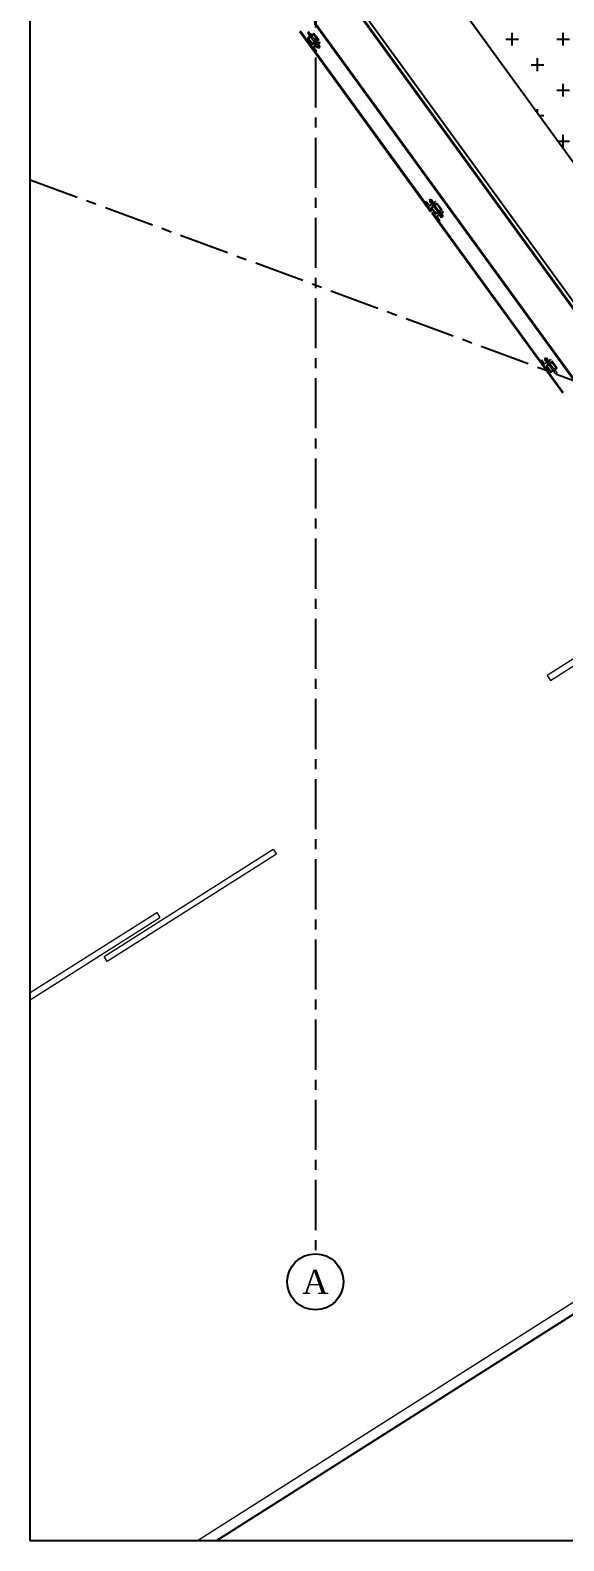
# Model space of a CAD drawing. Header units: millimetres. Extents: x 933584 to 974011, y 4545988 to 4553664.
# Drawn here: x 948422 to 948688, y 4551375 to 4552129 of the extents above; entities that cross this region are included whole.
import ezdxf
from ezdxf.enums import TextEntityAlignment as Align

# ---------------------------------------------------------------- set-up
doc = ezdxf.new("R2010")
doc.units = ezdxf.units.MM
for name, pattern in [('568_AVN_KES_01$0$HIDDEN', [0.375, 0.25, -0.125]), ('CENTER', [2, 1.25, -0.25, 0.25, -0.25]), ('HIDDEN', [9.525, 6.35, -3.175]), ('HIDDEN2', [4.7625, 3.175, -1.5875])]:
    doc.linetypes.add(name, pattern=pattern)
doc.layers.get('0').update_dxf_attribs({"color": 255})
for name, color, linetype in [('0-CSX-CXS_20', 14, 'CENTER'), ('0-HSL-HTC_200', 1, 'Continuous'), ('0-HSL-SLD', 252, 'Continuous'), ('0-LNS-SLN', 6, 'Continuous'), ('0-LNS-SPL', 13, '568_AVN_KES_01$0$HIDDEN'), ('0-TXT-XBX_20', 3, 'Continuous')]:
    doc.layers.add(name, color=color, linetype=linetype)
for name, color, linetype, lineweight in [('2-SPS-IBW', 5, 'Continuous', 40), ('al', 7, 'Continuous', 5), ('CM', 4, 'Continuous', 5), ('mimariKIRIS', 251, 'HIDDEN2', 0), ('PL', 1, 'Continuous', 5), ('PTR', 252, 'Continuous', 5), ('ReferansHatti', 3, 'Continuous', 5), ('SFP CAM', 8, 'Continuous', 9), ('VD', 11, 'Continuous', 5), ('VDK', 11, 'HIDDEN', 5)]:
    doc.layers.add(name, color=color, linetype=linetype, lineweight=lineweight)
doc.styles.get("Standard").update_dxf_attribs({"font": 'times.ttf'})
pattern_1 = [(261.05658037, (932610.17338, 4518207.45978), (0.1234802925, -0.01943237914), []), (351.05658037, (932610.17338, 4518207.45978), (0.01943237914, 0.1234802925), [])]
pattern_2 = [(261.05658037, (932610.17338, 4518207.45978), (0.1234802925, -0.01943237914), []), (351.05658037, (932610.17338, 4518207.45978), (0.01943237914, 0.1234802925), [])]

# ---------------------------------------------------------------- blocks, each defined once
blk = doc.blocks.new('XCVBXCVBXZ')
at = {"layer": 'PTR'}
h = blk.add_hatch(color=256, dxfattribs=at)
h.dxf.hatch_style = 1
h.paths.add_polyline_path([(933865.99, 4553623.11), (933862.67, 4553620.7), (933864.3, 4553618.46), (933864.54, 4553618.64), (933863.09, 4553620.63), (933866.17, 4553622.87)])
h = blk.add_hatch(color=256, dxfattribs=at)
h.dxf.hatch_style = 1
h.paths.add_polyline_path([(933865.99, 4553623.11), (933862.67, 4553620.7), (933864.3, 4553618.46), (933864.54, 4553618.64), (933863.09, 4553620.63), (933866.17, 4553622.87)])
h = blk.add_hatch(color=256, dxfattribs=at)
h.dxf.hatch_style = 1
h.paths.add_polyline_path([(933866, 4553623.12), (933862.68, 4553620.7), (933864.31, 4553618.46), (933864.55, 4553618.64), (933863.1, 4553620.63), (933866.17, 4553622.88)])
h = blk.add_hatch(color=256, dxfattribs=at)
h.dxf.hatch_style = 1
h.paths.add_polyline_path([(933866, 4553623.12), (933862.68, 4553620.7), (933864.31, 4553618.46), (933864.55, 4553618.64), (933863.1, 4553620.63), (933866.17, 4553622.88)])
h = blk.add_hatch(color=256, dxfattribs=at)
h.dxf.hatch_style = 1
h.paths.add_polyline_path([(933923.91, 4553543.53), (933920.59, 4553541.11), (933918.97, 4553543.34), (933919.21, 4553543.52), (933920.66, 4553541.53), (933923.74, 4553543.77)])
h = blk.add_hatch(color=256, dxfattribs=at)
h.dxf.hatch_style = 1
h.paths.add_polyline_path([(933923.91, 4553543.53), (933920.59, 4553541.11), (933918.97, 4553543.34), (933919.21, 4553543.52), (933920.66, 4553541.53), (933923.74, 4553543.77)])
h = blk.add_hatch(color=256, dxfattribs=at)
h.dxf.hatch_style = 1
h.paths.add_polyline_path([(933927.56, 4553538.52), (933924.24, 4553536.1), (933925.86, 4553533.87), (933926.11, 4553534.04), (933924.66, 4553536.03), (933927.74, 4553538.27)])
h = blk.add_hatch(color=256, dxfattribs=at)
h.dxf.hatch_style = 1
h.paths.add_polyline_path([(933927.56, 4553538.52), (933924.24, 4553536.1), (933925.86, 4553533.87), (933926.11, 4553534.04), (933924.66, 4553536.03), (933927.74, 4553538.27)])
h = blk.add_hatch(color=256, dxfattribs=at)
h.dxf.hatch_style = 1
h.paths.add_polyline_path([(933981.36, 4553464.6), (933978.03, 4553462.18), (933976.41, 4553464.41), (933976.65, 4553464.59), (933978.1, 4553462.6), (933981.18, 4553464.84)])
h = blk.add_hatch(color=256, dxfattribs=at)
h.dxf.hatch_style = 1
h.paths.add_polyline_path([(933981.36, 4553464.6), (933978.03, 4553462.18), (933976.41, 4553464.41), (933976.65, 4553464.59), (933978.1, 4553462.6), (933981.18, 4553464.84)])
at = {"layer": 'ReferansHatti'}
h = blk.add_hatch(color=252, dxfattribs=at)
h.dxf.hatch_style = 1
h.paths.add_polyline_path([(933862.35, 4553622.32), (933864.95, 4553624.21), (933863.06, 4553626.8), (933860.47, 4553624.91)], flags=16)
h.paths.add_polyline_path([(933862.27, 4553621.76), (933865.51, 4553624.12), (933863.15, 4553627.35), (933859.91, 4553625)])
h = blk.add_hatch(color=252, dxfattribs=at)
h.dxf.hatch_style = 1
h.paths.add_polyline_path([(933862.35, 4553622.32), (933864.95, 4553624.21), (933863.06, 4553626.8), (933860.47, 4553624.91)], flags=16)
h.paths.add_polyline_path([(933862.27, 4553621.76), (933865.51, 4553624.12), (933863.15, 4553627.35), (933859.91, 4553625)])
h = blk.add_hatch(dxfattribs=at)
h.set_pattern_fill('ANSI37', color=252, angle=216.05658)
h.set_pattern_definition([(261.05658037, (932486.17111, 4518377.84585), (0.1234802925, -0.01943237914), []), (351.05658037, (932486.17111, 4518377.84585), (0.01943237914, 0.1234802925), [])])
h.paths.add_polyline_path([(933862.67, 4553620.7), (933862.43, 4553620.52), (933864.05, 4553618.29), (933864.3, 4553618.46)])
h = blk.add_hatch(dxfattribs=at)
h.set_pattern_fill('ANSI37', color=252, angle=216.05658)
h.set_pattern_definition([(261.05658037, (932486.17111, 4518377.84585), (0.1234802925, -0.01943237914), []), (351.05658037, (932486.17111, 4518377.84585), (0.01943237914, 0.1234802925), [])])
h.paths.add_polyline_path([(933862.67, 4553620.7), (933862.43, 4553620.52), (933864.05, 4553618.29), (933864.3, 4553618.46)])
h = blk.add_hatch(dxfattribs=at)
h.set_pattern_fill('ANSI37', color=252, angle=216.00862)
h.set_pattern_definition([(261.0086208, (932519.02932, 4518293.17168), (0.12346398335, -0.0195357318), []), (351.0086208, (932519.02932, 4518293.17168), (0.0195357318, 0.12346398335), [])])
h.paths.add_polyline_path([(933862.68, 4553620.7), (933862.44, 4553620.52), (933864.06, 4553618.29), (933864.31, 4553618.46)])
h = blk.add_hatch(dxfattribs=at)
h.set_pattern_fill('ANSI37', color=252, angle=216.00862)
h.set_pattern_definition([(261.0086208, (932519.02932, 4518293.17168), (0.12346398335, -0.0195357318), []), (351.0086208, (932519.02932, 4518293.17168), (0.0195357318, 0.12346398335), [])])
h.paths.add_polyline_path([(933862.68, 4553620.7), (933862.44, 4553620.52), (933864.06, 4553618.29), (933864.31, 4553618.46)])
h = blk.add_hatch(dxfattribs=at)
h.set_pattern_fill('ANSI37', color=252, angle=216.05658)
h.set_pattern_definition(pattern_1)
h.paths.add_polyline_path([(933920.59, 4553541.11), (933920.35, 4553540.93), (933918.72, 4553543.17), (933918.97, 4553543.34)])
h = blk.add_hatch(dxfattribs=at)
h.set_pattern_fill('ANSI37', color=252, angle=216.05658)
h.set_pattern_definition(pattern_2)
h.paths.add_polyline_path([(933920.59, 4553541.11), (933920.35, 4553540.93), (933918.72, 4553543.17), (933918.97, 4553543.34)])
h = blk.add_hatch(color=252, dxfattribs=at)
h.dxf.hatch_style = 1
h.paths.add_polyline_path([(933923.92, 4553537.72), (933926.52, 4553539.61), (933924.64, 4553542.2), (933922.04, 4553540.31)], flags=16)
h.paths.add_polyline_path([(933923.83, 4553537.17), (933927.08, 4553539.52), (933924.72, 4553542.76), (933921.48, 4553540.4)])
h = blk.add_hatch(color=252, dxfattribs=at)
h.dxf.hatch_style = 1
h.paths.add_polyline_path([(933923.92, 4553537.72), (933926.52, 4553539.61), (933924.64, 4553542.2), (933922.04, 4553540.31)], flags=16)
h.paths.add_polyline_path([(933923.83, 4553537.17), (933927.08, 4553539.52), (933924.72, 4553542.76), (933921.48, 4553540.4)])
h = blk.add_hatch(dxfattribs=at)
h.set_pattern_fill('ANSI37', color=252, angle=216.05658)
h.set_pattern_definition(pattern_1)
h.paths.add_polyline_path([(933924.24, 4553536.1), (933924, 4553535.92), (933925.62, 4553533.69), (933925.86, 4553533.87)])
h = blk.add_hatch(dxfattribs=at)
h.set_pattern_fill('ANSI37', color=252, angle=216.05658)
h.set_pattern_definition(pattern_2)
h.paths.add_polyline_path([(933924.24, 4553536.1), (933924, 4553535.92), (933925.62, 4553533.69), (933925.86, 4553533.87)])
h = blk.add_hatch(dxfattribs=at)
h.set_pattern_fill('ANSI37', color=252, angle=216.05658)
h.set_pattern_definition([(261.05658037, (932667.61576, 4518128.52663), (0.1234802925, -0.01943237914), []), (351.05658037, (932667.61576, 4518128.52663), (0.01943237914, 0.1234802925), [])])
h.paths.add_polyline_path([(933978.03, 4553462.18), (933977.79, 4553462), (933976.17, 4553464.23), (933976.41, 4553464.41)])
h = blk.add_hatch(dxfattribs=at)
h.set_pattern_fill('ANSI37', color=252, angle=216.05658)
h.set_pattern_definition([(261.05658037, (932667.61576, 4518128.52663), (0.1234802925, -0.01943237914), []), (351.05658037, (932667.61576, 4518128.52663), (0.01943237914, 0.1234802925), [])])
h.paths.add_polyline_path([(933978.03, 4553462.18), (933977.79, 4553462), (933976.17, 4553464.23), (933976.41, 4553464.41)])
h = blk.add_hatch(color=252, dxfattribs=at)
h.dxf.hatch_style = 1
h.paths.add_polyline_path([(933981.37, 4553458.79), (933983.96, 4553460.68), (933982.08, 4553463.27), (933979.48, 4553461.38)], flags=16)
h.paths.add_polyline_path([(933981.28, 4553458.23), (933984.52, 4553460.59), (933982.17, 4553463.83), (933978.92, 4553461.47)])
h = blk.add_hatch(color=252, dxfattribs=at)
h.dxf.hatch_style = 1
h.paths.add_polyline_path([(933981.37, 4553458.79), (933983.96, 4553460.68), (933982.08, 4553463.27), (933979.48, 4553461.38)], flags=16)
h.paths.add_polyline_path([(933981.28, 4553458.23), (933984.52, 4553460.59), (933982.17, 4553463.83), (933978.92, 4553461.47)])
at = {"layer": 'al'}
for points in [[(933859.91, 4553624.99), (933863.15, 4553627.36), (933865.51, 4553624.13), (933862.27, 4553621.76)], [(933859.91, 4553624.99), (933863.15, 4553627.36), (933865.51, 4553624.13), (933862.27, 4553621.76)], [(933862.27, 4553621.76), (933865.51, 4553624.12), (933863.15, 4553627.35), (933859.91, 4553625)], [(933862.27, 4553621.76), (933865.51, 4553624.12), (933863.15, 4553627.35), (933859.91, 4553625)], [(933862.35, 4553622.32), (933864.95, 4553624.21), (933863.06, 4553626.8), (933860.47, 4553624.91)], [(933862.35, 4553622.32), (933864.95, 4553624.21), (933863.06, 4553626.8), (933860.47, 4553624.91)], [(933860.47, 4553624.9), (933863.06, 4553626.8), (933864.95, 4553624.21), (933862.36, 4553622.32)], [(933860.47, 4553624.9), (933863.06, 4553626.8), (933864.95, 4553624.21), (933862.36, 4553622.32)], [(933862.67, 4553620.7), (933864.3, 4553618.46), (933864.54, 4553618.64), (933863.09, 4553620.63), (933866.17, 4553622.87), (933865.99, 4553623.11)], [(933862.67, 4553620.7), (933864.3, 4553618.46), (933864.54, 4553618.64), (933863.09, 4553620.63), (933866.17, 4553622.87), (933865.99, 4553623.11)], [(933862.68, 4553620.7), (933864.31, 4553618.46), (933864.55, 4553618.64), (933863.1, 4553620.63), (933866.17, 4553622.88), (933866, 4553623.12)], [(933862.68, 4553620.7), (933864.31, 4553618.46), (933864.55, 4553618.64), (933863.1, 4553620.63), (933866.17, 4553622.88), (933866, 4553623.12)], [(933920.59, 4553541.11), (933918.97, 4553543.34), (933919.21, 4553543.52), (933920.66, 4553541.53), (933923.74, 4553543.77), (933923.91, 4553543.53)], [(933920.59, 4553541.11), (933918.97, 4553543.34), (933919.21, 4553543.52), (933920.66, 4553541.53), (933923.74, 4553543.77), (933923.91, 4553543.53)], [(933923.83, 4553537.17), (933927.08, 4553539.52), (933924.72, 4553542.76), (933921.48, 4553540.4)], [(933923.83, 4553537.17), (933927.08, 4553539.52), (933924.72, 4553542.76), (933921.48, 4553540.4)], [(933923.92, 4553537.72), (933926.52, 4553539.61), (933924.64, 4553542.2), (933922.04, 4553540.31)], [(933923.92, 4553537.72), (933926.52, 4553539.61), (933924.64, 4553542.2), (933922.04, 4553540.31)], [(933924.24, 4553536.1), (933925.86, 4553533.87), (933926.11, 4553534.04), (933924.66, 4553536.03), (933927.74, 4553538.27), (933927.56, 4553538.52)], [(933924.24, 4553536.1), (933925.86, 4553533.87), (933926.11, 4553534.04), (933924.66, 4553536.03), (933927.74, 4553538.27), (933927.56, 4553538.52)], [(933978.03, 4553462.18), (933976.41, 4553464.41), (933976.65, 4553464.59), (933978.1, 4553462.6), (933981.18, 4553464.84), (933981.36, 4553464.6)], [(933978.03, 4553462.18), (933976.41, 4553464.41), (933976.65, 4553464.59), (933978.1, 4553462.6), (933981.18, 4553464.84), (933981.36, 4553464.6)], [(933981.28, 4553458.23), (933984.52, 4553460.59), (933982.17, 4553463.83), (933978.92, 4553461.47)], [(933981.28, 4553458.23), (933984.52, 4553460.59), (933982.17, 4553463.83), (933978.92, 4553461.47)], [(933981.37, 4553458.79), (933983.96, 4553460.68), (933982.08, 4553463.27), (933979.48, 4553461.38)], [(933981.37, 4553458.79), (933983.96, 4553460.68), (933982.08, 4553463.27), (933979.48, 4553461.38)]]:
    blk.add_lwpolyline(points, close=True, dxfattribs=at)
at = {"layer": 'CM'}
for p, q in [((933856.56, 4553628.58), (933856.08, 4553628.23)), ((933921.39, 4553538.48), (933856.08, 4553628.23)), ((933921.88, 4553538.83), (933856.56, 4553628.58)), ((933921.88, 4553538.83), (933921.39, 4553538.48)), ((933921.39, 4553538.48), (933921.88, 4553538.83)), ((933922.47, 4553538.02), (933921.98, 4553537.67)), ((933921.98, 4553537.67), (933922.47, 4553538.02)), ((933987.3, 4553447.92), (933921.98, 4553537.67)), ((933987.78, 4553448.27), (933922.47, 4553538.02))]:
    blk.add_line(p, q, dxfattribs=at)
at = {"layer": 'PL'}
for points in [[(933864.3, 4553618.46), (933864.05, 4553618.29), (933862.43, 4553620.52), (933862.67, 4553620.7)], [(933864.3, 4553618.46), (933864.05, 4553618.29), (933862.43, 4553620.52), (933862.67, 4553620.7)], [(933864.31, 4553618.46), (933864.06, 4553618.29), (933862.44, 4553620.52), (933862.68, 4553620.7)], [(933864.31, 4553618.46), (933864.06, 4553618.29), (933862.44, 4553620.52), (933862.68, 4553620.7)], [(933864.73, 4553622.81), (933865.75, 4553621.41), (933864.79, 4553620.7), (933863.76, 4553622.11)], [(933918.97, 4553543.34), (933918.72, 4553543.17), (933920.35, 4553540.93), (933920.59, 4553541.11)], [(933918.97, 4553543.34), (933918.72, 4553543.17), (933920.35, 4553540.93), (933920.59, 4553541.11)], [(933923.24, 4553542.42), (933922.21, 4553543.82), (933921.24, 4553543.12), (933922.26, 4553541.71)], [(933925.86, 4553533.87), (933925.62, 4553533.69), (933924, 4553535.92), (933924.24, 4553536.1)], [(933925.86, 4553533.87), (933925.62, 4553533.69), (933924, 4553535.92), (933924.24, 4553536.1)], [(933926.29, 4553538.21), (933927.32, 4553536.81), (933926.35, 4553536.1), (933925.32, 4553537.51)], [(933976.41, 4553464.41), (933976.17, 4553464.23), (933977.79, 4553462), (933978.03, 4553462.18)], [(933976.41, 4553464.41), (933976.17, 4553464.23), (933977.79, 4553462), (933978.03, 4553462.18)], [(933980.68, 4553463.48), (933979.65, 4553464.89), (933978.68, 4553464.18), (933979.71, 4553462.78)]]:
    blk.add_lwpolyline(points, close=True, dxfattribs=at)
at = {"layer": 'SFP CAM', "color": 252}
for p, q in [((933721.5, 4553148.86), (933784.68, 4553188.91)), ((933784.68, 4553188.91), (933786.28, 4553186.38)), ((933721.5, 4553145.31), (933786.28, 4553186.38)), ((934200.19, 4553125.93), (933804.98, 4552875.4)), ((934202.87, 4553121.71), (933814.32, 4552875.4))]:
    blk.add_line(p, q, dxfattribs=at)
for points in [[(933981.15, 4553304.58), (934065.61, 4553358.12), (934064, 4553360.65), (933979.55, 4553307.11)], [(933844.45, 4553217.92), (933759.99, 4553164.38), (933758.38, 4553166.92), (933842.84, 4553220.46)]]:
    blk.add_lwpolyline(points, close=True, dxfattribs=at)
at = {"layer": 'VD'}
for points in [[(933860.58, 4553626.14), (933860.88, 4553625.74), (933861.15, 4553625.95), (933861.19, 4553625.97), (933860.9, 4553626.37, 0.327274)], [(933860.7, 4553626.31, -0.159188), (933860.9, 4553626.37, -0.080739), (933861.18, 4553626.66)], [(933861.18, 4553626.66, -0.080459), (933861.53, 4553626.84, -0.158616), (933861.65, 4553627)], [(933861.53, 4553626.84), (933861.83, 4553626.44), (933862.14, 4553626.67), (933861.85, 4553627.07, 0.327274)], [(933863.57, 4553622.05), (933863.28, 4553622.45), (933863.56, 4553622.65), (933863.6, 4553622.68), (933863.89, 4553622.28, -0.327274)], [(933863.77, 4553622.11, 0.159188), (933863.89, 4553622.28, 0.080739), (933864.24, 4553622.46)], [(933864.52, 4553622.74), (933864.23, 4553623.14), (933864.55, 4553623.37), (933864.84, 4553622.97, -0.327274)], [(933864.25, 4553622.46, 0.080459), (933864.52, 4553622.74, 0.158616), (933864.72, 4553622.81)], [(933865, 4553620.09), (933864.71, 4553620.49), (933864.99, 4553620.7), (933865.02, 4553620.73), (933865.32, 4553620.32, -0.327274)], [(933865.2, 4553620.16, 0.159188), (933865.32, 4553620.33, 0.080739), (933865.67, 4553620.5)], [(933865.95, 4553620.79), (933865.66, 4553621.19), (933865.98, 4553621.42), (933866.27, 4553621.02, -0.327274)], [(933865.67, 4553620.51, 0.080459), (933865.95, 4553620.79, 0.158616), (933866.15, 4553620.85)], [(933920.73, 4553543.5), (933921.02, 4553543.1), (933921.3, 4553543.31), (933921.34, 4553543.34), (933921.05, 4553543.74, 0.327274)], [(933920.85, 4553543.67, -0.159188), (933921.05, 4553543.74, -0.080739), (933921.33, 4553544.02)], [(933921.33, 4553544.02, -0.080459), (933921.68, 4553544.2, -0.158616), (933921.8, 4553544.37)], [(933921.68, 4553544.2), (933921.97, 4553543.8), (933922.29, 4553544.03), (933922, 4553544.43, 0.327274)], [(933922.15, 4553541.55), (933922.44, 4553541.15), (933922.72, 4553541.35), (933922.76, 4553541.38), (933922.47, 4553541.78, 0.327274)], [(933922.27, 4553541.72, -0.159188), (933922.47, 4553541.78, -0.080739), (933922.75, 4553542.06)], [(933922.75, 4553542.06, -0.080459), (933923.1, 4553542.24, -0.158616), (933923.23, 4553542.41)], [(933923.1, 4553542.24), (933923.4, 4553541.84), (933923.71, 4553542.07), (933923.42, 4553542.47, 0.327274)], [(933925.13, 4553537.45), (933924.84, 4553537.85), (933925.12, 4553538.05), (933925.16, 4553538.08), (933925.45, 4553537.68, -0.327274)], [(933925.33, 4553537.51, 0.159188), (933925.45, 4553537.68, 0.080739), (933925.81, 4553537.86)], [(933926.09, 4553538.14), (933925.8, 4553538.54), (933926.11, 4553538.78), (933926.4, 4553538.37, -0.327274)], [(933925.81, 4553537.86, 0.080459), (933926.09, 4553538.14, 0.158616), (933926.28, 4553538.21)], [(933926.56, 4553535.49), (933926.27, 4553535.89), (933926.55, 4553536.1), (933926.59, 4553536.13), (933926.88, 4553535.72, -0.327274)], [(933926.76, 4553535.56, 0.159188), (933926.88, 4553535.72, 0.080739), (933927.23, 4553535.9)], [(933927.51, 4553536.19), (933927.22, 4553536.59), (933927.54, 4553536.82), (933927.83, 4553536.42, -0.327274)], [(933927.23, 4553535.9, 0.080459), (933927.51, 4553536.19, 0.158616), (933927.71, 4553536.25)], [(933978.77, 4553465.09, -0.080459), (933979.12, 4553465.27, -0.158616), (933979.24, 4553465.43)], [(933979.12, 4553465.27), (933979.42, 4553464.86), (933979.73, 4553465.1), (933979.44, 4553465.5, 0.327274)], [(933978.17, 4553464.57), (933978.46, 4553464.17), (933978.74, 4553464.37), (933978.78, 4553464.4), (933978.49, 4553464.8, 0.327274)], [(933978.29, 4553464.74, -0.159188), (933978.49, 4553464.8, -0.080739), (933978.77, 4553465.09)], [(933979.6, 4553462.61), (933979.89, 4553462.21), (933980.17, 4553462.42), (933980.2, 4553462.45), (933979.91, 4553462.85, 0.327274)], [(933979.72, 4553462.78, -0.159188), (933979.91, 4553462.85, -0.080739), (933980.19, 4553463.13)], [(933980.19, 4553463.13, -0.080459), (933980.55, 4553463.31, -0.158616), (933980.67, 4553463.48)], [(933980.55, 4553463.31), (933980.84, 4553462.91), (933981.16, 4553463.14), (933980.87, 4553463.54, 0.327274)], [(933982.58, 4553458.52), (933982.29, 4553458.92), (933982.57, 4553459.12), (933982.6, 4553459.15), (933982.9, 4553458.75, -0.327274)], [(933982.77, 4553458.58, 0.159188), (933982.9, 4553458.75, 0.080739), (933983.25, 4553458.93)], [(933983.53, 4553459.21), (933983.24, 4553459.61), (933983.56, 4553459.84), (933983.85, 4553459.44, -0.327274)], [(933983.25, 4553458.93, 0.080459), (933983.53, 4553459.21, 0.158616), (933983.73, 4553459.27)]]:
    blk.add_lwpolyline(points, format="xyb", close=True, dxfattribs=at)
for points in [[(933861.19, 4553625.97), (933861.83, 4553626.44), (933861.53, 4553626.84, 0.162646), (933860.9, 4553626.37), (933861.19, 4553625.97)], [(933863.6, 4553622.68), (933864.23, 4553623.14), (933864.52, 4553622.74, -0.162646), (933863.89, 4553622.28), (933863.6, 4553622.68)], [(933865.02, 4553620.73), (933865.66, 4553621.19), (933865.95, 4553620.79, -0.162646), (933865.32, 4553620.33), (933865.02, 4553620.73)], [(933921.34, 4553543.34), (933921.97, 4553543.8), (933921.68, 4553544.2, 0.162646), (933921.05, 4553543.74), (933921.34, 4553543.34)], [(933922.76, 4553541.38), (933923.4, 4553541.84), (933923.1, 4553542.24, 0.162646), (933922.47, 4553541.78), (933922.76, 4553541.38)], [(933925.16, 4553538.08), (933925.8, 4553538.54), (933926.09, 4553538.14, -0.162646), (933925.45, 4553537.68), (933925.16, 4553538.08)], [(933926.59, 4553536.13), (933927.22, 4553536.59), (933927.51, 4553536.19, -0.162646), (933926.88, 4553535.72), (933926.59, 4553536.13)], [(933978.78, 4553464.4), (933979.42, 4553464.86), (933979.12, 4553465.27, 0.162646), (933978.49, 4553464.8), (933978.78, 4553464.4)], [(933980.2, 4553462.45), (933980.84, 4553462.91), (933980.55, 4553463.31, 0.162646), (933979.91, 4553462.85), (933980.2, 4553462.45)], [(933982.6, 4553459.15), (933983.24, 4553459.61), (933983.53, 4553459.21, -0.162646), (933982.9, 4553458.75), (933982.6, 4553459.15)]]:
    blk.add_lwpolyline(points, format="xyb", dxfattribs=at)
for points in [[(933864.64, 4553620.44), (933864.57, 4553620.54), (933864.91, 4553620.79), (933864.99, 4553620.7)], [(933864.99, 4553620.7), (933864.91, 4553620.79), (933865.63, 4553621.31), (933865.7, 4553621.22)], [(933865.7, 4553621.22), (933865.63, 4553621.31), (933865.97, 4553621.57), (933866.05, 4553621.47)], [(933920.95, 4553543.05), (933921.02, 4553542.96), (933921.37, 4553543.21), (933921.3, 4553543.31)], [(933921.3, 4553543.31), (933921.37, 4553543.21), (933922.08, 4553543.73), (933922.01, 4553543.83)], [(933922.01, 4553543.83), (933922.08, 4553543.73), (933922.43, 4553543.98), (933922.36, 4553544.08)], [(933926.2, 4553535.84), (933926.13, 4553535.94), (933926.48, 4553536.19), (933926.55, 4553536.1)], [(933926.55, 4553536.1), (933926.48, 4553536.19), (933927.19, 4553536.71), (933927.26, 4553536.62)], [(933927.26, 4553536.62), (933927.19, 4553536.71), (933927.54, 4553536.97), (933927.61, 4553536.87)], [(933978.39, 4553464.12), (933978.46, 4553464.02), (933978.81, 4553464.28), (933978.74, 4553464.37)], [(933978.74, 4553464.37), (933978.81, 4553464.28), (933979.52, 4553464.8), (933979.45, 4553464.89)], [(933979.45, 4553464.89), (933979.52, 4553464.8), (933979.87, 4553465.05), (933979.8, 4553465.15)]]:
    blk.add_lwpolyline(points, close=True, dxfattribs=at)
at = {"layer": 'VDK'}
for p, q in [((933861.45, 4553625.61), (933865.65, 4553619.86)), ((933862.09, 4553626.09), (933866.29, 4553620.33)), ((933866.29, 4553620.33), (933865.65, 4553619.86)), ((933921.35, 4553544.67), (933920.7, 4553544.2)), ((933924.9, 4553538.43), (933920.7, 4553544.2)), ((933925.54, 4553538.9), (933921.35, 4553544.67)), ((933978.79, 4553465.73), (933978.14, 4553465.26)), ((933982.99, 4553459.97), (933978.79, 4553465.73)), ((933982.34, 4553459.5), (933978.14, 4553465.26))]:
    blk.add_line(p, q, dxfattribs=at)
for points in [[(933859.91, 4553627.71), (933861.45, 4553625.61), (933862.09, 4553626.09), (933860.56, 4553628.19)], [(933864.87, 4553620.93), (933863.33, 4553623.03), (933863.98, 4553623.5), (933865.51, 4553621.4)], [(933921.48, 4553543.12), (933923.01, 4553541.02), (933923.66, 4553541.49), (933922.13, 4553543.59)], [(933926.43, 4553536.33), (933924.9, 4553538.43), (933925.54, 4553538.9), (933927.07, 4553536.8)], [(933978.93, 4553464.19), (933980.46, 4553462.09), (933981.1, 4553462.56), (933979.57, 4553464.66)], [(933983.87, 4553457.4), (933982.34, 4553459.5), (933982.99, 4553459.97), (933984.52, 4553457.87)]]:
    blk.add_lwpolyline(points, close=True, dxfattribs=at)
blk = doc.blocks.new('xcvxcbv')
at = {"layer": '2-SPS-IBW'}
blk.add_lwpolyline([(934013, 4550609.59), (933993.28, 4550616.86), (933863.85, 4550794.73), (933863.85, 4550923.49), (933966.85, 4550923.49), (933966.85, 4550975.49), (933863.85, 4550975.49), (933863.85, 4550990.49), (933981.85, 4550990.49), (933981.85, 4550877.49), (933882.35, 4550877.49), (933882.35, 4550804.49), (934007.08, 4550633.09), (934019.92, 4550628.36), (934013, 4550609.59)], dxfattribs=at)
blk = doc.blocks.new('vbxcb')
at = {"layer": 'mimariKIRIS', "ltscale": 5}
blk.add_lwpolyline([(942590.28, 4549378.4), (942466.16, 4549548.96), (942466.16, 4549896.91)], dxfattribs=at)
blk = doc.blocks.new('aksno_20')
at = {"layer": '0-TXT-XBX_20'}
blk.add_circle((0, 0), 7, dxfattribs=at)
blk.add_attdef('AKSNO', text='', height=6).set_placement((0, 0), align=Align.MIDDLE_CENTER)
blk = doc.blocks.new('ZVBXZDVB')
at = {"layer": '0-CSX-CXS_20', "ltscale": 20}
for points in [[(933863.85, 4552835.4), (933863.85, 4551518.59)], [(933721.5, 4552054.44), (934876.25, 4551628.21)]]:
    blk.add_lwpolyline(points, dxfattribs=at)
at = {"layer": '0-TXT-XBX_20'}
ref = blk.add_blockref('aksno_20', (933863.85, 4551504.59), dxfattribs=dict(at, xscale=2, yscale=2, zscale=2))
ref.add_attrib('AKSNO', 'A', dxfattribs={"color": 7, "height": 12}).set_placement((933863.85, 4551504.59), align=Align.MIDDLE_CENTER)

msp = doc.modelspace()

# ---------------------------------------------------------------- hatches: boundary and pattern name
at = {"layer": '0-HSL-SLD'}
h = msp.add_hatch(dxfattribs=at)
h.set_pattern_fill('CROSS', color=256, scale=2)
h.set_pattern_definition([(0, (7500, 0), (12.7, 12.7), [6.35, -19.05]), (90, (7503.175, -3.175), (-12.7, 12.7), [6.35, -19.05])])
h.paths.add_polyline_path([(948993.82, 4552508.75), (948703.85, 4552508.75), (948703.85, 4552503.75), (948623.85, 4552503.75), (948623.85, 4552329.75), (948683.85, 4552329.75), (948683.85, 4552212.75), (948623.85, 4552212.75), (948623.85, 4552157.8), (948745.85, 4551990.15), (948752.58, 4551987.67), (948783.08, 4552070.21), (948784.02, 4552069.87), (948785.06, 4552072.68), (949014.87, 4551987.75), (948983.33, 4551902.39), (949296.85, 4551786.53), (949296.85, 4551794.61), (949298.85, 4551794.61), (949298.85, 4552050.19), (949034.68, 4552147.81)])

# ---------------------------------------------------------------- linework, layer by layer
at = {"color": 0}
msp.add_lwpolyline([(948421.5, 4552835.4), (950481.5, 4552835.4), (950481.5, 4551375.4), (948421.5, 4551375.4)], close=True, dxfattribs=at)
at = {"layer": '0-HSL-HTC_200', "color": 8}
msp.add_lwpolyline([(949873.84, 4552835.4), (949873.84, 4551375.4), (948514.32, 4551375.4), (949146.51, 4551776.16), (949393.85, 4551684.96), (949393.85, 4552835.4), (949873.84, 4552835.4)], close=True, dxfattribs=at)
at = {"layer": '0-HSL-SLD'}
msp.add_lwpolyline([(948993.82, 4552508.75), (948703.85, 4552508.75), (948703.85, 4552503.75), (948623.85, 4552503.75), (948623.85, 4552329.75), (948683.85, 4552329.75), (948683.85, 4552212.75), (948623.85, 4552212.75), (948623.85, 4552157.8), (948745.85, 4551990.15), (948752.58, 4551987.67), (948783.08, 4552070.21), (948784.02, 4552069.87), (948785.06, 4552072.68), (949014.87, 4551987.75), (948983.33, 4551902.39), (949296.85, 4551786.53), (949296.85, 4551794.61), (949298.85, 4551794.61), (949298.85, 4552050.19), (949034.68, 4552147.81), (948993.82, 4552508.75)], close=True, dxfattribs=at)
at = {"layer": '0-LNS-SLN'}
msp.add_lwpolyline([(948623.85, 4552212.75), (948623.85, 4552157.8), (948745.85, 4551990.15)], dxfattribs=at)
at = {"layer": '0-LNS-SPL', "linetype": 'ByBlock', "ltscale": 0.5}
msp.add_lwpolyline([(948563.85, 4552329.75), (948683.85, 4552329.75), (948683.85, 4552212.75), (948584.35, 4552212.75), (948584.35, 4552142.4), (948708.34, 4551972.01), (948718.74, 4551968.18), (948729.14, 4551996.33), (949296.85, 4551786.53), (949296.85, 4551794.61), (949367.85, 4551794.61)], dxfattribs=at)

# ---------------------------------------------------------------- block references
for name, p in [('XCVBXCVBXZ', (14700, -1500)), ('xcvxcbv', (14700, 1337.26)), ('vbxcb', (6157.69, 2608.84))]:
    msp.add_blockref(name, p)
at = {"layer": '0-LNS-SLN'}
msp.add_blockref('ZVBXZDVB', (14700, 0), dxfattribs=at)

doc.saveas('drawing.dxf')
